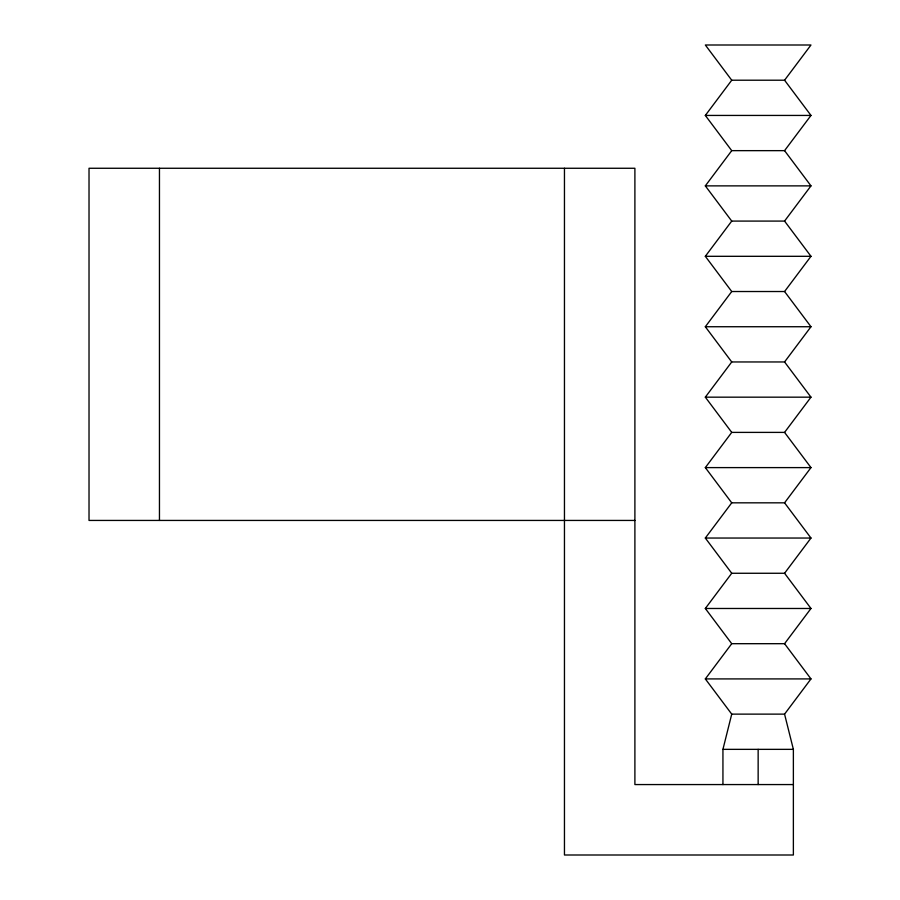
<?xml version="1.0" encoding="UTF-8"?>
<svg xmlns="http://www.w3.org/2000/svg" width="900" height="900" viewBox="0 0 900 900"><rect width="100%" height="100%" fill="white"/><g stroke="black" fill="none" stroke-linecap="round" stroke-linejoin="round"><path stroke-width="1.35" d="M722.936 784.564L722.936 749.351L731.734 714.127L705.33 678.915L731.734 643.691L784.564 643.691L810.979 608.479L784.564 573.266L731.734 573.266L705.33 608.479L731.734 643.691M731.734 150.649L705.33 115.436L731.734 80.212L784.564 80.212L810.979 115.436L784.564 150.649L731.734 150.649L705.33 185.873L731.734 221.085L784.564 221.085L810.979 256.309L784.564 291.521L731.734 291.521L705.33 256.309L731.734 221.085M784.564 80.212L810.979 45L705.33 45L731.734 80.212M784.564 573.266L810.979 538.043L784.564 502.83L731.734 502.83L705.33 467.606L731.734 432.394L784.564 432.394L810.979 397.17L784.564 361.957L731.734 361.957L705.33 326.734L731.734 291.521M784.564 221.085L810.979 185.873L784.564 150.649M731.734 432.394L705.33 397.17L731.734 361.957M784.564 361.957L810.979 326.734L784.564 291.521M731.734 573.266L705.33 538.043L731.734 502.83M784.564 502.83L810.979 467.606L784.564 432.394M564.457 168.266L564.457 855L793.373 855L793.373 749.351L784.564 714.127L810.979 678.915L784.564 643.691M705.33 115.436L810.979 115.436M705.33 185.873L810.979 185.873M705.33 256.309L810.979 256.309M705.33 326.734L810.979 326.734M705.33 397.17L810.979 397.17M705.33 467.606L810.979 467.606M634.894 520.436L89.021 520.436L89.021 168.266L634.894 168.266L634.894 784.564L793.373 784.564M705.33 538.043L810.979 538.043M705.33 608.479L810.979 608.479M705.33 678.915L810.979 678.915M731.734 714.127L784.564 714.127M722.936 749.351L793.373 749.351M758.149 749.351L758.149 784.564M159.458 168.266L159.458 520.436"/></g></svg>
